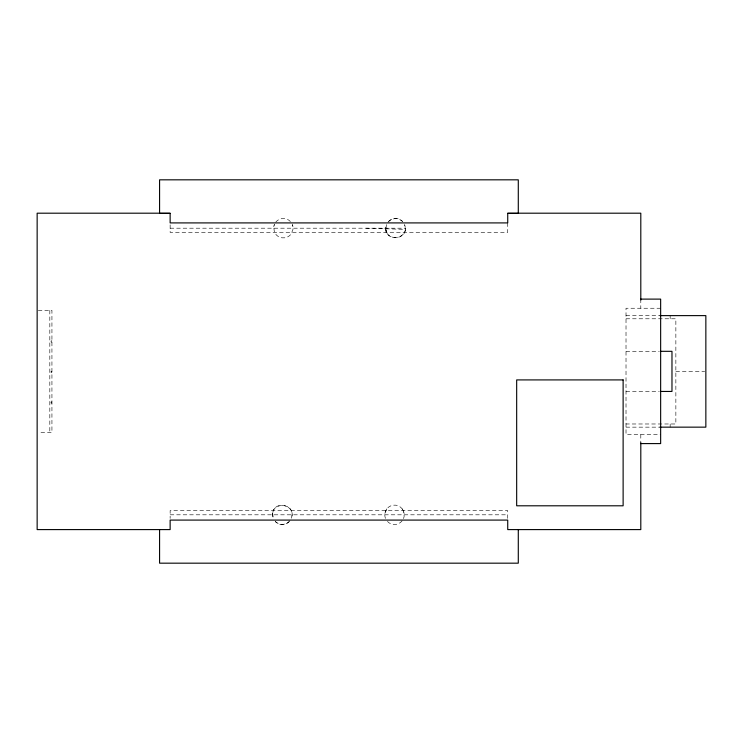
<?xml version="1.0" encoding="UTF-8"?>
<svg xmlns="http://www.w3.org/2000/svg" width="743" height="743" viewBox="0 0 743 743"><rect width="100%" height="100%" fill="white"/><g stroke="black" fill="none" stroke-linecap="round" stroke-linejoin="round"><path stroke-width="0.56" stroke-dasharray="3.71 2.79" d="M273.73 226.829L274.408 224.386A9.715 9.715 0 0 0 273.73 226.829L274.334 231.816L275.579 234.026A9.715 9.715 0 0 0 281.978 237.816L284.513 237.834A9.715 9.715 0 0 0 290.996 234.184L292.965 229.559L292.361 224.562A9.715 9.715 0 0 1 292.993 227.024M386.871 508.816L384.902 513.441L384.874 515.976A9.715 9.715 0 0 0 385.506 518.438M402.288 508.974L403.533 511.184L404.146 516.171A9.715 9.715 0 0 1 403.458 518.614M385.821 228.194L386.639 224.497C380.5 241.726 410.377 242.032 404.591 224.683C410.415 238.512 385.552 243.23 385.821 228.194L386.174 232.42L385.942 228.779M170.138 228.194L405.334 228.194M660.648 308.243L626.015 308.243L626.015 434.544L660.648 434.544M38.283 310.351L51.936 310.351L51.936 432.435L38.283 432.435M626.015 315.617L659.97 315.617M626.015 318.784L675.861 318.784L675.861 423.984L626.015 423.984M51.936 340.879L51.091 340.879L51.091 342.059L51.936 342.059M626.015 351.318L659.338 351.318M51.936 371.398L51.091 371.398L51.091 372.577L51.936 372.577M675.861 371.389L704.698 371.389M626.015 391.45L659.338 391.45M51.936 401.917L51.091 401.917L51.091 403.096L51.936 403.096M626.015 427.151L659.97 427.151M170.138 514.806L507.729 514.806M366.271 228.194L405.204 229.355L405.204 228.194M670.158 315.617L670.158 318.784M670.158 423.984L670.158 427.151M640.8 299.113L640.8 308.243M640.8 434.544L640.8 443.59M507.729 222.909L507.729 232.42L170.138 232.42L170.138 222.909M507.729 518.41L507.729 510.58L170.138 510.58L170.138 518.41M49.818 310.351L49.818 432.435M402.167 520.806A9.715 9.715 0 0 1 387.289 521.298M384.902 513.441A9.715 9.715 0 0 1 393.353 505.166L395.889 505.184A9.715 9.715 0 0 1 404.164 513.636M289.185 521.707A9.752 9.752 0 0 1 275.393 521.707M289.937 520.685A9.715 9.715 0 0 1 274.52 520.527M275.699 222.194A9.715 9.715 0 0 1 290.578 221.702M387.93 222.315A9.715 9.715 0 0 1 403.347 222.473M388.682 221.293A9.752 9.752 0 0 1 402.474 221.293M272.672 513.32L273.275 518.317C267.415 501.079 297.451 501.386 291.228 518.503C297.098 505.574 274.343 499.222 272.672 513.32"/><path stroke-width="1.11" d="M170.138 213.408L159.578 213.408L159.578 179.825L518.289 179.825L518.289 213.408L507.729 213.408M640.8 299.113L660.648 299.113L660.648 443.59L640.8 443.59M659.97 315.617L705.85 315.617L705.85 427.151L659.97 427.151M660.49 351.318L671.978 351.318L671.978 391.45L660.49 391.45M640.8 300.126L640.8 213.195L507.729 213.195L507.729 222.909L170.138 222.909L170.138 213.195L37.15 213.195L37.15 529.592L170.138 529.592L170.138 520.091L507.729 520.091L507.729 529.592L640.8 529.592L640.8 442.661M518.289 529.592L518.289 563.175L159.578 563.175L159.578 529.592M623.126 379.914L516.673 379.914L516.673 505.797L623.126 505.797L623.126 379.914"/></g></svg>
